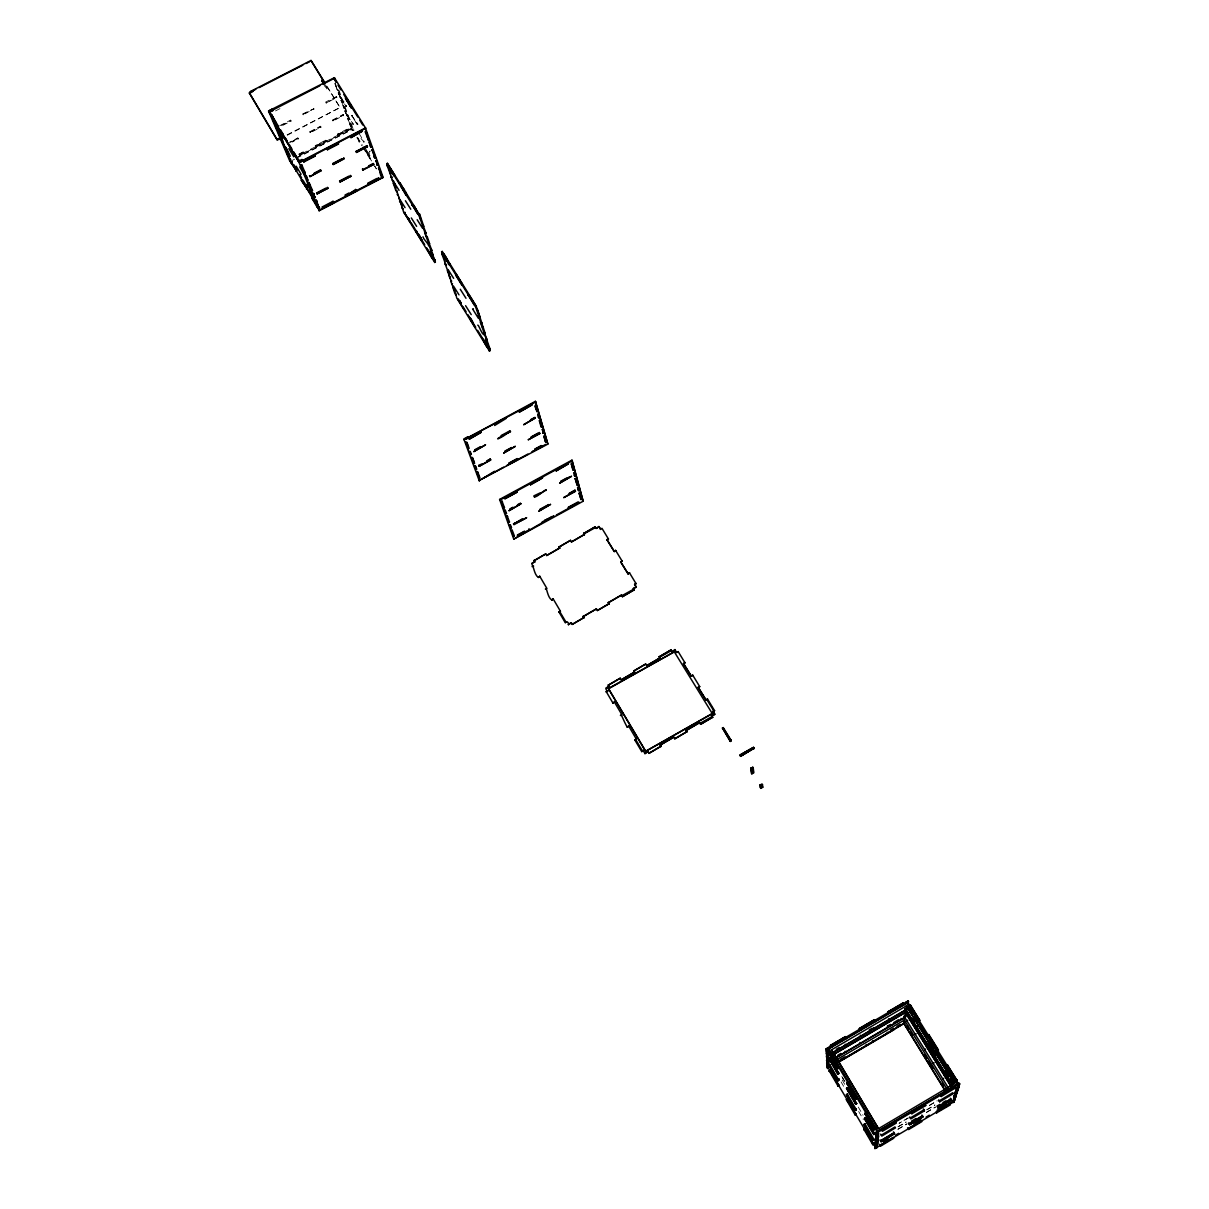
<?xml version="1.0" encoding="UTF-8"?>
<svg xmlns="http://www.w3.org/2000/svg" width="1209" height="1209" viewBox="0 0 1209 1209"><rect width="100%" height="100%" fill="white"/><g stroke="black" fill="none" stroke-linecap="round" stroke-linejoin="round"><path stroke-width="0.75" stroke-dasharray="5 3.75" d="M897.985 1129.176L907.037 1123.811M926.442 1112.325L935.464 1106.991M897.955 1129.312L907.007 1123.962M926.411 1112.476L935.418 1107.142M929.494 1105.298L937.141 1100.779M929.464 1105.449L937.096 1100.931M898.091 1126.712L906.1 1121.982M926.895 1109.681L934.889 1104.935M898.075 1126.864L906.07 1122.133M926.865 1109.832L934.859 1105.086M299.651 155.553L351.547 128.698L352.816 130.753L353.315 129.983M357.758 138.582C359.814 136.798 356.746 142.239 361.612 144.823M363.667 142.36C365.133 142.012 359.859 138.657 359.33 135.348M370.014 155.598C368.277 158.847 371.284 151.79 366.569 150.037M340.893 100.287L342.207 100.982L340.893 100.287L343.855 108.039L341.558 99.939M287.137 134.819L340.077 107.495L326.506 85.537M287.319 135.242L340.077 107.495M346.106 106.558L346.62 105.757L346.106 106.558L340.908 98.171L341.422 97.37M344.897 111.213L346.197 111.908L344.897 111.213L346.515 115.308L345.547 110.88M287.137 143.448L297.822 137.932L298.321 138.899L292.215 142.058M309.821 131.736L320.491 126.235L320.974 127.202L310.32 132.703L309.821 131.736L310.32 132.703M332.46 120.054L343.084 114.553L343.568 115.52L332.943 121.006L332.46 120.054L332.943 121.006M290.372 142.314L298.003 138.37L290.508 142.405M310.003 132.174L320.657 126.673M332.626 120.492L343.25 115.006M310.139 132.265L320.793 126.749M332.777 120.568L343.401 115.082M347.346 115.777L353.315 124.195L347.346 115.777L348.177 115.883M351.819 115.58L357.909 124.164L357.229 124.512L351.819 115.58L357.229 124.512M347.527 118.437L348.827 119.132L347.527 118.437L350.429 125.993L348.192 118.104M351.985 116.034L352.499 115.233M298.85 154.087L303.368 151.745L304.169 153.211L303.368 151.745M315.247 145.609L316.033 147.075L315.247 145.609L325.78 140.153L326.566 141.619L325.78 140.153M337.613 134.033L338.414 135.499L337.613 134.033L348.132 128.592L348.766 129.62M357.078 124.059L357.909 124.164M299.016 154.525L303.55 152.183M315.413 146.032L325.946 140.592M337.779 134.456L348.283 129.031L348.917 130.058L348.132 128.592M299.152 154.616L303.686 152.274M315.549 146.123L326.098 140.667M337.931 134.547L348.449 129.106M303.867 152.697L299.333 155.039L351.381 128.26L352.816 130.753M315.73 146.561L326.264 141.105M338.097 134.985L348.6 129.544M296.341 157.623L353.179 128.895L296.235 158.364M291.324 160.903L294.603 159.21M352.65 130.315L354.131 130.073M275.516 110.911L280.201 108.508M326.778 88.922C328.153 88.423 324.103 87.154 323.695 83.92M335.286 82.771L337.115 89.587L334.062 81.638M337.779 89.239L337.432 90.116L336.782 89.058M338.172 92.866L339.487 93.561L338.172 92.866L339.835 97.052L338.852 92.519M279.717 125.721L290.553 120.144L291.052 121.112L281.773 125.902M302.718 113.873L313.841 108.825L303.217 114.855L302.718 113.873L303.217 114.855M326.158 103.022L325.659 102.04L336.434 96.493L336.933 97.476L326.158 103.022L336.752 97.022M281.455 125.373L290.87 120.673M302.9 114.326L313.841 108.825M340.908 98.171L344.882 102.961M340.742 97.717L345.94 106.105M359.133 133.595L364.332 142.012M365.859 149.07L370.166 156.037M326.672 85.99L340.243 107.933M365.904 150.369L369.349 155.946M324.465 83.784L327.427 88.589M357.456 137.221L362.398 145.231M363.395 146.833L372.281 161.235M365.254 150.717L371.601 161.009M374.518 165.739L376.256 168.55M356.806 137.569L361.748 145.564M362.73 147.166L371.616 161.568M374.669 166.162L376.407 168.973M844.91 1081.692L841.147 1075.36L844.91 1081.859M842.189 1079.969L845.031 1084.911M858.314 1107.096L863.045 1115.227M841.116 1081.949L844.819 1088.342M858.677 1111.494L863.347 1119.534M290.553 120.144L291.052 121.112M297.822 137.932L298.321 138.899M313.524 108.296L314.023 109.278M320.491 126.235L320.974 127.202M336.434 96.493L336.933 97.476M343.084 114.553L343.568 115.52M335.8 85.658L351.864 129.575M352.65 124.542L353.315 124.195M338.973 90.297L353.179 128.895M338.112 89.768L352.514 129.227M908.231 1117.887L899.012 1123.327L908.201 1118.038M370.06 151.08L369.546 151.866L370.06 151.08M344.202 107.178L344.172 108.553L344.202 107.178M346.862 114.447L346.832 115.822L346.862 114.447M350.761 125.147L350.746 126.507L350.761 125.147M340.182 96.176L340.167 97.566L340.182 96.176"/><path stroke-width="1.5" d="M845.091 1051.316L845.605 1052.162M845.182 1044.244L845.711 1045.105M845.272 1038.229L834.663 1044.244M845.439 1036.627L845.952 1037.972L845.439 1036.627L830.432 1045.392L830.961 1046.752L830.432 1045.392M845.801 1039.105L844.743 1037.171L831.112 1045.135M846.345 1099.661L847.161 1099.193L846.345 1099.661L855.307 1115.197L856.138 1114.32L847.161 1099.193M846.436 1094.976L847.282 1094.069L856.365 1109.802L855.534 1110.285L846.436 1094.976L847.282 1094.069M846.557 1088.599L847.418 1087.677L856.652 1103.666L855.806 1104.165L846.557 1088.599L847.418 1087.677M846.663 1083.173L847.539 1082.236L856.909 1098.437L856.048 1098.936L846.663 1083.173L847.539 1082.236M846.844 1095.535L847.69 1095.052M847.962 1083.083L847.086 1083.748L848.809 1082.735M855.398 1103.167L856.244 1102.82M855.307 1115.197L856.138 1114.32M855.534 1110.285L846.451 1094.568M855.806 1104.165L846.572 1088.176M856.048 1098.936L846.678 1082.735M859.387 1028.466L859.901 1029.826L859.387 1028.466L874.334 1019.716L874.832 1021.091L874.334 1019.716M856.501 1097.424L855.624 1098.089L857.347 1097.077M860.067 1028.209L873.654 1020.26L874.696 1022.194M856.365 1109.802L855.549 1109.892M860.445 1043.473L859.931 1042.445M860.808 1036.279L860.294 1035.236M861.11 1030.144L860.596 1029.086M863.74 1129.01L864.571 1128.526L863.74 1129.01L872.807 1144.711L873.669 1143.88L864.571 1128.526M864.057 1124.657L864.919 1123.796L874.122 1139.709L873.276 1140.193L864.057 1124.657L864.919 1123.796M864.495 1118.763L865.372 1117.872L874.727 1134.042L873.88 1134.556L864.495 1118.763L865.372 1117.872M864.858 1113.746L865.75 1112.824L875.24 1129.221L874.379 1129.735L864.858 1113.746L865.75 1112.824M864.495 1125.111L865.327 1124.763M864.919 1119.368L865.78 1118.854M866.173 1113.685L865.296 1114.35L867.034 1113.323M872.626 1040.783L873.14 1041.629M873.669 1027.574L874.198 1028.436M874.183 1021.137L873.639 1020.456M872.868 1139.377L873.714 1138.878M873.457 1133.71L874.319 1133.211M872.807 1144.711L873.669 1143.88M873.276 1140.193L864.087 1124.294M873.88 1134.556L864.526 1118.37M874.379 1129.735L864.888 1113.338M873.23 1143.412L872.414 1143.774L874.062 1142.928M874.848 1128.224L873.956 1128.889L875.694 1127.861M874.122 1139.709L873.321 1139.845M888.252 1011.585L888.736 1012.961L888.252 1011.585L903.153 1002.865L903.622 1004.256L903.153 1002.865M889.431 1012.401L888.917 1011.344L889.96 1013.278M876.177 1132.108L874.968 1148.55L954.067 1101.701L959.719 1083.929L959.16 1083.037L876.177 1132.108L874.968 1148.55M887.21 1032.244L887.723 1033.075M888.721 1018.779L889.235 1019.625M888.403 1027.106L887.905 1026.078M876.661 1134.949L877.054 1131.594L827.893 1049.034L828.422 1068.167L874.319 1145.573M877.25 1147.507L876.993 1144.47L877.25 1147.507L875.905 1147.129L876.147 1144.953L877.643 1144.228L877.25 1142.233L877.643 1144.228M876.419 1148.006L875.875 1141.84L876.812 1144.711L876.404 1142.732L877.915 1141.976L878.187 1139.739L877.114 1137.941M877.915 1131.08L828.739 1048.535L827.923 1050.289M878.52 1128.662L831.505 1049.654L878.52 1128.662L954.505 1083.596L906.297 1005.903L831.505 1049.835M876.268 1138.455L877.069 1142.475L876.011 1140.691M877.386 1135.629L878.459 1137.427L877.477 1139.074L876.525 1136.128L878.066 1135.342L878.339 1133.014L877.477 1133.528L877.749 1136.762L876.933 1132.621L877.794 1132.108L878.611 1136.248L876.933 1138.183L877.93 1136.536M877.386 1141.084L877.658 1138.848L876.54 1141.583L877.915 1141.976M880.016 1139.936L881.074 1141.719L894.494 1133.77L893.466 1131.851M881.331 1129.463L882.419 1131.292L896.292 1123.101L895.189 1121.272M879.986 1145.21L893.224 1137.367L893.753 1138.228L880.484 1146.223L879.457 1144.334M881.27 1135.191L894.947 1126.954L895.491 1127.861L881.799 1136.082L880.741 1134.148M881.074 1141.719L894.524 1133.619M902.987 1004.286L902.458 1003.425L903.501 1005.359M900.675 1025.489L900.191 1024.476L896.957 1026.365M901.521 1019.414L901.037 1018.386M904.181 1017.358L904.408 1015.847L905.737 1016.21M905.299 1009.636L905.526 1008.094L906.901 1008.457M904.211 1020.139L836.583 1059.749M950.818 1086.03L905.345 1012.356L833.213 1054.58M906.297 1005.903L954.505 1083.596M903.848 1023.963L904.483 1019.731M905.601 1012.084L904.695 1018.19L903.667 1016.512M952.42 1084.881L905.934 1009.863L907.143 1006.84L906.674 1010.014M904.664 1023.479L904.846 1022.209L903.531 1021.847M905.632 1016.965L906.206 1013.127M907.596 1004.467L908.125 1000.916L826.185 1048.792L826.291 1051.936L828.044 1054.611L828.89 1054.112M905.964 1026.925L907.611 1025.791M906.886 1020.864L907.732 1020.2M908.05 1013.293L908.911 1012.613M906.765 1026.441L908.639 1029.237M910.271 1005.314L909.425 1005.812L910.271 1005.314L919.414 1019.565M910.725 1005.843L909.032 1006.84L912.871 1013.021M893.965 1132.878L880.545 1140.828L893.965 1132.878L894.494 1133.77M895.748 1122.179L881.875 1130.385L884.958 1128.556M915.258 1034.39L916.105 1033.725M916.558 1027.03L917.435 1026.35M919.777 1020.623L910.347 1004.8M907.551 1127.816L908.594 1129.569L921.832 1121.604L920.774 1119.866L915.5 1122.995M910.755 1112.068L911.888 1113.731L925.716 1105.555L924.568 1103.893M908.095 1128.556L921.273 1120.879M910.271 1118.023L923.918 1109.817L924.432 1110.859L910.815 1118.914L909.757 1116.98M911.314 1112.975L925.157 1104.648L911.314 1112.975L911.888 1113.731M923.555 1055.427L924.401 1054.777M924.734 1049.729L925.595 1049.064M926.215 1042.596L927.091 1041.916M927.499 1036.34L920.608 1025.489M909.606 1124.687L922.996 1116.768L909.576 1124.838L908.548 1122.919M928.708 1034.98L927.847 1035.478L928.708 1034.98L938.35 1050.485L937.489 1050.999L938.456 1050.016L928.799 1034.481M931.912 1068.968L932.774 1068.333L930.915 1065.31M933.212 1063.452L934.089 1062.787M934.844 1056.53L935.736 1055.865M937.081 1050.137L936.234 1050.636L940.209 1057.044M924.432 1110.859L923.374 1108.925M925.716 1105.555L925.127 1104.799M941.388 1084.322L942.249 1083.672M942.824 1078.987L943.7 1078.337M944.637 1072.323L945.514 1071.642L948.445 1076.358M941.751 1083.279L943.73 1085.894M947.403 1065.053L957.18 1080.801L947.403 1065.053L946.541 1065.552L947.524 1064.6M940.088 1094.719L941.191 1096.533L940.693 1095.46L954.46 1087.314L940.647 1095.626M937.504 1106.976L950.848 1099.087L937.504 1106.976L938.003 1108.003L951.392 1099.948L938.003 1108.003M939.181 1100.915L952.798 1092.724L953.342 1093.616L939.725 1101.807L939.227 1100.764M949.775 1105.177L948.763 1103.288L949.775 1105.177L936.658 1112.824M939.725 1101.807L938.668 1099.873M955.05 1080.952L956.818 1079.773L955.911 1080.453M953.856 1086.589L954.959 1088.387L954.415 1087.48M949.246 1104.316L936.129 1111.948L936.612 1112.96M955.004 1091.863L955.155 1094.024M957.286 1084.549L906.538 1001.944L905.692 1002.442M956.259 1087.873L957.785 1090.503L955.548 1092.74L954.747 1095.294L955.714 1096.971L952.768 1101.595L954.369 1098.649M955.17 1096.11L953.946 1097.848L956.138 1095.671L956.379 1090.11L958.208 1089.158L959.054 1086.513L957.936 1084.715M956.803 1088.765L958.495 1085.606L957.664 1088.266L955.835 1089.218L957.362 1091.803M953.538 1100.84L958.601 1084.805M954.747 1095.294L957.785 1090.503M957.226 1089.611L955.971 1091.41M952.239 1100.734L953.296 1102.472L954.914 1099.51L953.795 1095.717L955.322 1098.225M954.49 1098.724L955.714 1096.971M955.291 1096.17L956.939 1093.132M957.362 1089.657L959.054 1086.513M953.296 1102.472L954.914 1099.51M877.341 1140.238L878.187 1139.739M911.526 1121.166L915.984 1118.521M936.96 1106.099L939.937 1104.346M942.899 1102.593L945.861 1100.84M876.283 1143.835L877.114 1143.336M876.933 1143.623L877.779 1143.125M876.676 1145.845L877.507 1145.346M883.87 1141.719L888.283 1139.105M937.066 1110.225L947.297 1104.165M895.446 1135.236L898.68 1133.317M926.094 1117.086L929.328 1115.182M948.672 1103.711L951.906 1101.807M875.905 1147.129L876.737 1146.631M874.424 1129.357L875.286 1128.843M956.455 1080.861L957.316 1080.362M879.034 1130.687L957.347 1084.382L906.916 1003.183L828.754 1048.898M873.911 1134.178L874.772 1133.664M876.721 1133.014L959.719 1083.929M888.041 1126.743L891.124 1124.914M941.191 1096.533L955.019 1088.221M878.021 1134.45L878.883 1133.936M877.613 1137.941L878.459 1137.427M838.865 1085.168L838.049 1086.06L838.865 1085.168L830.009 1070.237L829.193 1071.144L830.009 1070.237M856.063 1098.528L856.924 1098.014M855.836 1103.757L856.682 1103.258M828.709 1052.571L829.57 1052.072L838.834 1068.076L837.973 1068.575L828.709 1052.571L837.973 1068.575M828.845 1052.646L827.999 1053.145L826.956 1051.407M828.724 1053.039L829.57 1052.072M828.921 1055.517L828.074 1056.001L827.047 1054.278L827.893 1053.78M836.235 1049.306L839.212 1047.568M869.226 1030.008L872.203 1028.255M827.923 1055.23L827.183 1058.479L828.195 1060.202L829.026 1059.719M832.26 1052.797L905.949 1009.666M833.757 1052.102L905.934 1009.863M828.951 1056.953L828.12 1057.437L826.321 1053.115L826.896 1055.669M833.228 1054.762L905.314 1012.553M828.86 1058.389L829.706 1057.905L838.85 1073.26L838.003 1074.197L828.86 1058.389L838.003 1074.197M828.875 1058.842L829.706 1057.905M905.148 1015.137L905.979 1014.653M837.671 1055.351L840.905 1053.447M887.255 1026.305L890.474 1024.431M893.738 1022.648L898.499 1019.731M829.057 1061.124L828.241 1061.608L827.213 1059.9L828.271 1062.953L829.102 1062.469M835.328 1058.011L904.831 1017.298M836.794 1057.331L904.8 1017.494M829.132 1063.86L828.316 1064.343L826.548 1060.142L827.107 1062.635M829.042 1065.25L829.873 1064.766L838.85 1080.302L838.018 1080.786L829.042 1065.25L838.018 1080.786M829.057 1065.688L829.873 1064.766M840.119 1059.658L845.015 1056.802M890.474 1030.159L893.708 1028.27M837.369 1062.424L903.939 1023.403L945.196 1090.261M837.369 1062.59L903.909 1023.585L945.03 1090.684M827.606 1068.635L826.503 1048.656L827.107 1067.804L828.422 1068.167M838.97 1061.986L894.116 1029.66M837.973 1068.136L838.834 1068.076M919.021 1020.608L919.868 1020.109M838.003 1073.758L838.85 1073.26M839.273 1078.836L837.61 1079.969L838.441 1079.486M838.018 1080.362L838.85 1080.302M888.887 1011.54L902.428 1003.621M831.943 1044.984L845.423 1037.11M859.372 1028.95L874.303 1020.215M888.192 1012.084L903.078 1003.379M830.946 1046.269L845.952 1037.503M859.916 1029.327L874.878 1020.592M888.781 1012.447L903.697 1003.727M863.604 1027.318L866.626 1025.549M898.483 1006.931L901.491 1005.163M826.805 1052.812L826.714 1049.669L908.669 1001.793L908.125 1000.916M827.848 1052.374L827.047 1054.278M760.023 785.079L762.018 783.946L762.486 784.686L762.773 787.24L760.778 788.374L760.023 785.079L760.778 788.374M760.657 784.943L761.897 785.245L762.138 787.376L760.899 787.074L761.368 787.815L760.657 784.943L760.899 787.074M760.476 785.82L762.486 784.686M761.111 785.684L761.897 785.245M760.31 787.633L762.32 786.5L762.773 787.24M740.739 754.779L741.223 755.776L753.403 748.613L752.95 747.872L740.739 754.779L752.95 747.872M740.649 756.35L753.978 748.039L753.524 747.313L740.089 754.9L740.649 756.35L740.089 754.9M750.744 768.365L752.754 767.231L753.222 767.957L753.812 772.747L751.817 773.866L750.744 768.365L751.817 773.866M751.394 768.229L752.618 768.531L752.406 773.307L751.394 768.229L752.406 773.307M751.212 769.105L753.222 767.957M751.847 768.969L752.618 768.531M751.953 772.566L752.164 767.791M751.363 773.14L753.358 772.007L752.754 767.231M722.483 728.03L723.239 727.606L731.067 740.286L730.417 741.449L722.483 728.03L730.417 741.449M722.589 728.77L723.239 727.606M730.312 740.724L731.067 740.286M740.195 755.61L753.978 748.039M753.403 748.613L741.223 755.776M634.816 739.817L636.342 738.956L634.906 740.089L641.737 751.605L643.188 750.472L641.737 751.605M707.522 699.044L706.056 700.177L707.522 699.044L714.579 710.68L713.068 711.542L714.836 714.383L711.814 716.091L714.791 714.096L713.023 711.24L714.579 710.68M645.636 751.333L712.388 713.522L645.636 751.333L608.384 688.51L674.29 651.802L712.433 713.809M647.948 751.65C640.604 757.197 648.885 748.688 648.885 753.373L661.006 746.24L648.885 753.373M673.836 737.112L660.205 745.076L673.836 737.112L674.758 738.82L686.863 731.717L674.758 738.82M699.633 722.604L686.047 730.568L699.633 722.604L700.57 724.327L712.645 717.224L700.57 724.327M700.071 723.33L712.192 716.514M620.429 715.547C621.078 712.509 623.421 720.76 627.259 727.213L628.695 726.08L627.259 727.213M692.727 675.136L691.291 676.269L692.727 675.136L699.724 686.636L698.213 687.483L706.056 700.177M698.213 687.483L699.724 686.636M620.247 678.189L608.323 685.171L620.247 678.189L621.154 679.881L634.574 672.068L621.154 679.881M645.712 664.013L633.803 670.98L645.712 664.013L646.619 665.691L660.008 657.908L646.619 665.691M671.101 649.868L659.222 656.819L671.101 649.868L672.008 651.56L674.939 649.581C674.38 654.492 680.576 650.684 676.647 652.346M659.585 657.212L671.524 650.563M606.057 687.951C614.066 684.611 601.689 687.966 607.81 691.034L606.298 691.88L607.81 691.034M608.475 688.798L674.29 651.802M614.384 701.991L612.963 703.109L614.384 701.991L622.031 714.987M683.538 663.726L684.974 662.592L683.538 663.726L691.291 676.269M571.283 622.771C564.165 628.091 572.265 619.975 572.189 624.433L583.932 617.572L572.189 624.433M596.43 608.883L583.222 616.545L596.43 608.883L597.337 610.545L609.064 603.714L597.337 610.545M621.502 595.04L608.323 602.687L621.502 595.04L622.408 596.702L634.105 589.871L622.408 596.702M633.274 588.541L636.221 586.909L634.574 584.249L636.04 583.433L634.649 584.582L636.297 587.242L633.274 588.541L634.181 590.204M621.91 595.705L633.697 589.206M553.163 598.878L551.803 600.012L553.163 598.878L560.432 611.24L558.951 612.056L560.432 611.24M620.746 562.064L622.121 560.931L620.746 562.064L628.091 573.943L629.481 572.809L628.091 573.943M566.719 621.698C563.016 624.056 569.182 619.673 568.426 624.721M532.066 566.598C533.607 563.938 533.819 574.804 538.428 577.449L539.773 576.315L538.428 577.449M598.999 526.867L596.113 528.454L598.923 526.519L600.601 529.451L601.961 528.318L608.459 539.033L607.009 539.834L614.263 551.576L615.638 550.427L614.263 551.576M607.009 539.834L608.459 539.033M545.38 589.04C546.906 586.335 547.193 597.382 551.803 600.012M556.336 515.004L566.25 509.593M579.459 502.385L567.112 509.185L578.552 502.536L568.366 507.644M513.749 539.093L583.161 501.221L571.978 460.145L499.604 499.438L513.749 539.093L553.994 515.926L542.131 521.956M545.788 553.888L534.227 560.598L545.788 553.888L546.68 555.52L559.691 548.009L546.68 555.52M570.542 540.332L558.996 547.042L570.542 540.332L571.434 541.964L584.4 534.469L571.434 541.964M595.221 526.822L583.705 533.517L595.221 526.822L596.113 528.454M584.007 533.819L595.614 527.472M531.975 563.182C539.788 560.069 527.804 563.152 533.637 566.129M573.202 470.256L571.6 464.271L572.341 463.863L573.958 469.863L572.794 469.606L573.55 469.213L571.933 463.198M503.685 508.052L504.44 507.644L502.007 501.176L501.251 501.584L503.685 508.052L503.292 507.387L504.44 507.644M504.334 510.349L505.483 510.606L506.48 513.447L505.74 513.855L504.334 510.349L505.09 509.941M510.032 508.838L513.024 507.221M517.497 504.788L520.474 503.171M560.644 481.318L566.583 478.099M510.153 509.201L513.145 507.584M517.618 505.15L520.595 503.518M539.955 493L533.894 495.871L534.408 496.884C537.355 497.519 546.619 487.559 546.302 490.416M560.749 481.696L569.651 476.845M546.196 490.053L534.408 496.884M574.411 475.636L575.56 475.878L574.411 475.636L573.625 472.674M506.375 516.122L507.508 516.379L506.375 516.122L508.747 522.394L509.473 522.001L507.115 515.714M575.227 478.658L576.376 478.915L577.932 484.733L577.192 485.126L575.227 478.658L577.192 485.126M508.354 521.744L509.473 522.001M576.799 484.477L577.524 484.084L575.968 478.265M577.6 487.454L578.718 487.711L578.763 490.975L577.6 487.454L578.37 490.325L578.325 487.061M522.379 519.296L513.553 524.086L522.258 518.948M539.864 509.352L548.659 504.561M569.137 493.408L574.985 490.219L575.484 491.217L563.787 497.579L575.484 491.217M539.985 509.699L548.765 504.909M569.243 493.756L574.985 490.219M513.946 524.736C538.7 510.47 520.958 521.986 513.432 523.739M510.727 528.046L511.452 527.638L510.485 524.872L509.367 524.615L510.727 528.046L510.334 527.396L511.452 527.638M579.156 493.272L580.275 493.514L581.786 499.166L581.061 499.559L579.156 493.272L581.061 499.559M580.668 498.924L581.393 498.531L579.882 492.864M513.644 536.328L514.369 535.935L512.072 529.829L511.331 530.222L513.251 535.678L514.369 535.935M517.361 535.058L524.63 531.099M544.927 520.021L548.206 519.084M568.26 507.296L578.159 501.886M517.482 535.391L524.117 531.779M545.44 520.142L552.06 516.53M503.473 467.278L479.021 480.517L547.873 444.081L535.406 401.312L464.06 439.744L535.814 401.947M506.737 465.51L527.925 454.055M545.863 444.353L532.005 451.818L543.385 445.668M572.386 460.795L499.997 500.103L499.604 499.438M506.027 497.262L509.049 495.614M512.072 493.982L516.485 491.141L517.014 492.184L504.924 498.743L517.014 492.184M530.177 484.144C546.423 474.91 546.695 475.908 530.585 484.809L530.071 483.766L530.585 484.809M557.273 469.44L563.273 466.175M530.464 484.431L542.524 477.887M468.382 448.705L469.122 448.297L466.916 442.252L465.782 442.01L468.382 448.705L467.082 443.114M537.657 411.362L536.917 411.755L535.119 405.514L535.859 405.106L537.264 410.728M539.456 417.634L538.337 417.407L538.186 413.931L538.73 418.027L539.456 417.634L538.186 413.931M469.515 451.803L470.256 451.395L471.344 454.388L470.225 454.146L471.344 454.388M474.805 449.778L480.683 446.605M501.251 435.512L510.062 430.767C502.778 438.353 486.078 444.081 510.44 431.401M530.555 419.704L534.937 417.347M474.941 450.156L480.819 446.982M501.372 435.89L510.561 431.779M530.66 420.097L535.058 417.725M540.997 426.626L539.244 420.551L539.97 420.158L541.375 427.245L542.1 426.868L539.97 420.158M471.722 457.833L472.462 457.44L474.608 463.319L473.883 463.712L471.344 457.198M541.889 429.724L542.992 429.966L543.854 432.958L543.128 433.336L542.705 431.855M542.992 429.966L543.128 433.336M486.94 460.825L490.249 459.027L490.763 460.024L479.172 466.296L478.658 465.299L482.104 463.878M504.924 451.108L511.543 447.526M531.129 436.948L537.718 433.396M487.061 461.188L490.249 459.027M505.045 451.471L511.649 447.904M531.235 437.326L539.365 432.505L539.849 433.502L528.318 439.728L539.849 433.502M490.627 459.662L479.172 466.296M475.333 465.692L476.029 469.606L476.754 469.213L475.696 466.326L474.593 466.085L476.029 469.606M542.75 432.716L543.854 432.958M544.352 435.391L546.423 441.905L545.712 442.298L544.02 436.404L544.73 436.011M477.464 471.555L479.202 478.28L479.928 477.887L477.842 472.19L476.754 471.948L479.202 478.28M545.712 442.298L546.423 441.905M508.687 463.198L517.256 458.559M534.771 449.083L541.284 445.562M509.004 463.44L517.165 459.027M534.877 449.446L541.39 445.925M479.399 481.137L463.788 438.973L467.52 436.963L468.17 438.368L467.52 436.963M465.42 438.55L466.689 439.169L465.797 439.199M468.956 438.474L480.865 432.066M494.632 425.492L506.133 418.45M522.424 409.67C554.75 392.411 494.813 425.885 531.597 405.136M482.285 327.05L482.996 326.672L481.197 322.138L480.487 322.516L484.31 333.503L485.021 333.125L482.996 326.672M485.308 335.225L487.046 339.593L486.335 339.971L484.28 331.931L485.021 333.125M481.877 338.188C482.587 337.175 485.232 345.683 487.771 347.905L488.466 347.542M486.32 338.414L490.038 349.114L489.328 349.477L485.61 338.792L487.046 339.593M489.313 347.935L489.464 351.033L489.313 347.935L490.038 349.114M468.2 295.132L474.276 305.136L475.001 304.759L468.911 294.754L468.336 295.555L468.911 294.754M476.104 305.892L479.852 316.667L479.127 317.045L475.379 306.285L476.104 305.892L442.237 251.427L442.524 254.827L442.237 251.427M473.414 308.915L472.568 308.884L478.462 318.39M470.543 318.526L469.727 318.496L475.439 327.73M477.389 309.428L481.938 323.317L481.227 323.71L478.386 315.851L479.852 316.667M477.736 325.13C478.341 323.906 481.711 333.896 483.555 334.545M447.451 270.846L448.871 271.617L447.451 270.846L451.471 282.045L451.456 280.533M449.642 277.496L448.69 272.131M455.657 274.957L456.367 274.579L462.397 284.463L461.672 284.84L455.793 275.38L456.367 274.579M450.353 278.644L450.337 277.133M455.234 292.034L451.834 284.175L452.529 283.813M462.261 284.039L461.672 284.84M455.778 295.147L455.763 293.651L456.7 297.958L489.464 351.033M458.528 299.061L457.712 299.031L463.349 308.159M428.122 242.737L429.512 243.493L428.122 242.737L431.114 250.656L431.794 250.293L428.802 242.359M428.5 245.729C430.208 245.684 422.666 238.43 422.969 236.798M427.487 250.097C428.182 249.175 430.57 257.094 433.109 259.376L433.789 259.028M432.248 252.605L434.484 260.676L431.099 249.175L431.794 250.293M448.161 271.995L445.199 264L446.62 264.786L445.925 265.164L441.799 253.663L442.509 253.285L444.202 258.424M433.653 258.605L433.109 259.376M434.469 259.194L434.756 262.429L434.469 259.194L435.164 260.313M443.975 254.631L443.265 255.008L449.219 264.786C447.617 257.109 436.948 244.475 449.929 264.408M444.776 261.673L444.761 260.131M449.793 263.985L449.219 264.786M418.48 213.6C418.435 216.502 415.004 205.424 412.828 204.517L412.284 205.334L412.828 204.517M419.463 213.645L423.694 226.189L422.984 226.551L418.888 215.368L419.599 215.006L400.164 183.133L399.922 184.841L386.774 163.683L387.469 163.321L400.617 184.478L400.164 183.133M404.501 212.875L405.166 212.512L404.501 212.875L410.017 221.972L408.899 218.723M419.931 218.451L419.599 215.006M420.641 219.585L420.641 218.073M422.984 225.055L426.036 233.186L425.341 233.564L422.289 225.418L423.694 226.189M416.742 231.448L416.077 231.796L416.606 231.025M428.817 243.855L424.646 232.43L426.036 233.186M425.825 235.951L425.341 232.052M426.535 237.085L426.52 235.589M415.926 231.387L421.503 240.576L422.032 239.805M394.814 184.433L393.454 183.692L394.814 184.433L393.983 182.03M401.872 186.277C399.62 184.705 405.423 190.145 404.501 190.312M396.552 191.747L396.567 190.297L403.61 211.968L434.756 262.429M405.756 192.125L405.514 193.833L418.888 215.368M406.511 194.347C409.443 201.087 392.426 171.391 405.967 195.163M399 198.744L399 197.294M401.917 207.948L403.247 208.673L402.582 209.021M403.61 211.968L409.141 219.494M375.168 157.2L374.503 157.563L372.659 150.128L375.5 157.744L374.17 157.019M311.801 190.856L312.481 190.508L309.292 183.043L308.612 183.405L311.801 190.856L311.166 189.783M312.632 193.319L313.947 194.044L312.632 193.319L314.688 197.808L313.63 193.5L314.688 197.808M376.12 161.704L376.135 160.283L377.359 165.195L376.467 160.827L377.027 164.666L377.707 164.318M325.871 188.12L316.592 192.941L317.09 193.908L327.911 188.287L327.412 187.319M348.827 176.166L339.578 180.987L340.077 181.954L350.867 176.333L339.744 181.41M368.654 165.86L373.279 163.457L373.762 164.424L362.987 170.031L362.504 169.064L362.987 170.031M316.773 193.364L327.911 188.287M368.821 166.298L373.43 163.895M327.745 187.848L317.09 193.908M350.701 175.91L340.077 181.954M362.836 169.592L373.762 164.424M317.891 206.905C317.952 202.644 309.685 198.442 313.312 197.581L315.005 200.437M378.629 168.776L378.644 167.356L381.092 175.653L378.976 167.885L381.424 174.776M394.134 184.796L390.96 176.544L392.336 177.285L391.64 177.647L387.197 165.739L387.893 165.376L389.872 171.104M387.197 165.739L388.573 166.479L387.469 163.321M389.162 166.434L388.467 166.797L394.149 176.136L394.678 175.32L389.162 166.434L388.618 167.25M318.39 206.135L317.211 207.253L318.556 206.558M318.934 208.039L316.486 200.422L319.161 210.774L383.147 177.421L365.39 127.776M322.335 206.89L333.034 201.314L333.85 202.81L323.151 208.386L322.335 206.89L322.818 207.842L333.684 202.387L333.034 201.314M349.069 192.956L345.064 195.042L345.865 196.538L356.549 190.977L355.733 189.481L350.716 192.79M376.86 178.479L367.732 183.239L368.533 184.72L379.188 179.174L378.704 178.222L368.05 183.768L368.533 184.72M322.652 207.434L333.352 201.843M356.066 190.009L345.547 196.009L356.383 190.554M389.691 172.887L391.066 173.628L390.371 173.99M368.216 184.191L379.037 178.751L378.372 177.678M320.173 209.535L373.203 181.894M376.528 180.171L383.147 177.421M392.2 180.081L393.56 180.821L392.88 181.184M292.2 162.142L290.885 162.822L292.019 161.704M299.333 160.208L298.819 161.024L293.424 151.82M270.317 111.228L272.69 110.699L271.98 109.248L268.549 111.001L334.379 77.708L365.722 128.32L302.688 160.978L301.978 159.528L298.502 161.326L319.161 210.774M300.603 162.051L301.101 161.25L300.603 162.051L300.089 161.054L302.174 159.981L298.835 161.87L269.063 111.999L319.826 85.763M302.492 160.525L365.556 127.867M303.414 160.963L314.521 155.205L315.035 156.203L303.927 161.961L303.414 160.963L303.927 161.961M334.908 144.657L338.082 143.01L338.58 144.007L327.503 149.75L327.004 148.752L327.503 149.75M351.018 137.569L350.519 136.572L361.899 131.388L351.018 137.569L361.899 131.388M303.61 161.417L314.854 155.765M327.186 149.206L338.414 143.554M365.813 132.778L365.828 131.343L365.148 131.705L368.397 140.048L368.428 138.612M366.176 131.887L368.065 139.519L368.76 139.156M290.704 162.399L296.507 170.847L291.535 162.474M304.472 173.204L305.167 172.857L301.902 165.195L301.207 165.557L305.983 176.846L306.028 175.396M371.359 146.455L370.664 146.818L370.075 142.874L371.012 147.347L365.828 131.343M314.159 173.174L320.43 169.925L320.929 170.907L309.957 176.605L309.459 175.622M342.147 158.651L332.762 163.517L333.261 164.5L344.217 158.817L343.719 157.835M356.504 152.44L356.02 151.457L366.932 145.79L367.43 146.773L356.504 152.44L366.932 145.79M307.146 188.785L301.283 180.247L302.779 179.975M314.34 173.612L320.612 170.363M332.943 163.971L342.313 159.089M320.763 170.469L309.957 176.605M344.036 158.379L333.261 164.5M307.449 180.353L306.345 175.94L307.796 181.652M374.835 158.092L372.327 149.599M301.283 180.247L312.481 196.568M345.487 98.11L346.182 97.763L351.985 107.692L351.305 108.039L345.487 98.11L346.001 99.501M280.397 138.143L277.118 139.836L278.251 138.733L279.385 139.337L278.901 138.4L280.216 137.72L280.7 138.657M282.347 139.791L278.372 132.522L279.672 133.232L276.604 125.963M349.809 105.44L350.323 104.624L349.975 105.908M282.649 140.32L284.674 147.256M285.037 146.38L284.992 147.77L285.339 146.909M286.034 147.468L290.356 156.233M287.168 151.019L285.868 150.309L289.087 157.729M289.692 161.069L290.659 161.25L270.665 114.25L274.05 122.064M322.319 80.142L321.836 80.912L322.319 80.142L324.465 83.784M323.105 84.071L334.561 78.177M269.939 112.105L269.259 112.452L298.88 162.233L299.575 161.87L293.832 152.228M334.878 78.706L334.198 79.053L336.117 82.152L334.379 77.708M278.584 129.771L277.904 130.119L282.951 138.612M277.118 139.836L249.462 93.184L250.762 92.519L250.278 91.582L252.515 91.083M249.462 93.184L252.711 91.521L252.213 90.584L311.015 60.45L324.571 82.408M252.409 91.023L255.764 89.3M259.119 87.577L302.779 65.195M306.134 63.488L309.504 61.765M754.068 748.764L753.524 747.313M390.235 168.368L394.678 175.32M399.469 183.496L406.662 194.8M412.979 204.956L418.631 214.038M456.518 275.002L462.397 284.463M470.044 296.779L475.001 304.759M401.01 186.186L403.806 190.69M338.036 85.25L340.923 89.874M343.809 94.514L345.729 97.612M348.449 101.994L357.849 117.122M359.798 120.28L362.745 124.995M441.527 251.804L475.379 306.285M907.234 1001.4L958.299 1083.536M412.133 204.88L417.921 214.416M910.876 1007.686L914.714 1013.883M916.634 1016.981L918.553 1020.064L917.676 1020.759L914.79 1016.119M929.328 1037.413L936.159 1048.384M955.971 1080.287L947.07 1065.96C948.733 1066.958 941.841 1064.736 942.189 1060.233M441.799 253.663L442.524 254.827M930.386 1041.236L934.285 1047.508M948.143 1069.814L950.123 1073.003M952.087 1076.176L954.067 1079.365M571.6 464.271L571.192 463.606L572.794 469.606M957.075 1085.214L958.193 1087.012M422.289 225.418L422.984 226.551M478.386 315.851L479.127 317.045M957.664 1088.266L958.208 1089.158M367.732 138.975L368.397 140.048M390.96 176.544L391.64 177.647M445.199 264L445.925 265.164M481.197 322.138L481.938 323.317M928.588 1044.153L930.492 1047.221M933.348 1051.815L935.252 1054.883M912.704 1018.719L914.593 1021.771M930.93 1048.112L932.849 1051.21M950.395 1079.501L952.344 1082.644M369.062 142.692L369.727 143.765M371.012 145.926L371.692 146.999M424.646 232.43L425.341 233.564M480.487 322.516L481.227 323.71M905.42 1008.865L952.465 1084.715M370.332 146.274L371.012 147.347M904.77 1008.79L905.828 1010.497M371.647 149.946L372.312 151.019M955.442 1092.649L956.107 1093.631M905.345 1012.356L950.863 1085.863M374.85 156.671L375.5 157.744M484.31 333.503L483.57 332.309L484.613 335.603M955.594 1094.795L956.138 1095.671M397.126 194.226L397.806 195.314M954.43 1095.853L954.974 1096.729M377.374 163.774L378.039 164.847M431.114 250.656L430.419 249.538L431.568 252.968M485.61 338.792L486.335 339.971M904.287 1016.603L948.566 1088.266M953.599 1096.351L954.143 1097.228M376.694 164.122L377.359 165.195M399.544 201.178L400.224 202.251M615.638 550.427L622.212 561.263M629.481 572.809L636.115 583.766M678.128 651.515L685.035 662.895M706.766 699.467L713.778 710.816M544.02 436.404L545.335 441.678M953.538 1099.132L954.082 1100.009M408.748 218.315L410.017 221.972M418.42 233.957L421.125 238.339M459.329 300.18L461.218 303.232M470.422 318.133L472.326 321.201M484.507 340.923L488.345 347.149M904.241 1019.943L946.919 1089.037M419.463 235.831L421.261 238.762M429.225 251.623L431.054 254.585M459.465 300.588L461.339 303.625M471.495 320.068L473.399 323.135M483.66 339.759L486.547 344.429M598.923 526.519L600.51 529.119M606.918 539.486L614.172 551.228M620.67 561.732L628.015 573.625M683.478 663.424L691.231 675.967M698.167 687.196L706.011 699.89M324.737 82.847L311.015 60.45M381.092 174.247L381.757 175.305M411.09 222.652L424.722 244.717M426.671 247.875L435.436 262.066M459.314 300.709L461.233 303.837M463.168 306.95L466.054 311.635M467.989 314.763L475.696 327.246M477.631 330.359L485.338 342.857M487.272 345.97L490.159 350.655M547.873 444.081L535.406 401.312M583.161 501.221L571.978 460.145M676.708 652.648L674.939 649.581M723.345 728.347L731.173 741.011M953.055 1100.25L954.128 1101.973M924.93 1055.457L926.774 1058.434M928.618 1061.426L930.462 1064.404M910.468 1032.214L912.296 1035.176M380.427 174.595L381.092 175.653M950.304 1098.21L951.347 1100.114M321.67 80.474L323.695 83.92M711.753 715.804L712.69 717.511M378.538 178.116L379.188 179.174M356.02 151.457L367.43 146.773M583.615 533.169L584.506 534.816M659.162 656.517L660.069 658.21M350.368 175.365L350.867 176.333M921.938 1115L922.966 1116.904M608.248 602.369L609.14 604.032M685.987 730.281L686.924 731.989M866.143 1044.41L866.657 1045.256M914.185 1123.765L914.699 1124.642M558.906 546.71L559.782 548.342M633.728 670.678L634.649 672.37M583.131 616.227L584.038 617.89M660.144 744.804L661.066 746.527M528.983 528.726L529.482 529.708L517.86 536.04M831.641 1046.027L832.17 1047.085M301.298 161.689L300.965 161.145M270.438 111.288L270.635 111.757M828.407 1047.493L828.921 1048.369M301.57 164.651L302.22 165.739L300.875 164.998M502.007 501.176L502.415 501.841L501.251 501.584M828.256 1048.913L826.88 1048.535L827.394 1049.412M270.892 113.706L278.538 126.552M280.458 129.756L283.329 134.577M285.233 137.796L287.153 141M289.057 144.203L291.928 149.024M271.602 115.157L276.03 122.744M286.941 141.045L282.649 133.836M304.517 171.754L305.167 172.857M878.066 1135.342L878.611 1136.248M826.185 1048.792L826.714 1049.669M273.733 121.535L275.048 122.245L271.98 114.961M277.813 129.031L277.45 129.907L276.816 128.849M307.479 178.902L308.129 179.99M506.48 513.447L505.347 513.205L505.74 513.855M877.794 1137.669L878.323 1138.576M275.939 126.31L275.304 125.252L277.133 129.378M534.121 560.266L535.013 561.913M608.233 684.883L609.155 686.576M308.975 182.499L310.441 188.045M829.722 1058.359L838.85 1073.698M847.403 1088.1L856.652 1103.666M865.342 1118.265L874.727 1134.042M876.404 1137.276L877.477 1139.074M311.846 189.42L312.481 190.508M608.384 688.51L645.561 751.061M281.365 139.609L281.984 140.667M314.718 196.372L315.368 197.46M316.169 199.878L317.589 205.273M539.773 576.315L546.952 588.556M628.695 726.08L636.418 739.243M643.188 750.472L644.971 753.645M559.586 611.331L565.978 622.106M635.586 739.379L642.417 750.91M318.964 206.618L319.599 207.691M293.681 164.5L296.991 170.076L295.842 171.194M299.802 174.821L301.676 177.98M303.444 180.957L307.63 188.015L306.482 189.133M309.519 191.203L312.542 196.417M558.845 611.739L565.344 622.831M606.208 691.578L612.963 703.109M288.785 157.215L290.78 159.618M828.392 1067.003L827.304 1062.651M290.659 161.25L319.508 209.882M249.281 92.745L276.937 139.413M311.967 198.276L317.211 207.253M829.193 1070.721L838.049 1086.06M250.928 91.249L251.412 92.186M250.278 91.582L250.762 92.519M252.213 90.584L252.711 91.521M278.251 138.733L278.735 139.685M285.656 147.438L288.619 154.465M268.549 111.001L290.009 161.583M271.98 109.248L272.69 110.699M293.787 156.822L288.86 148.662M301.086 174.292L296.205 166.207M304.728 175.214L299.741 166.978M311.922 192.548L306.98 184.357M301.978 159.528L302.688 160.978M314.521 155.205L315.035 156.203M320.43 169.925L320.929 170.907M355.733 189.481L356.549 190.977M472.613 458.271L474.23 462.684M469.137 451.153L470.603 454.78M483.434 478.114L494.511 471.283M346.182 97.763L346.681 99.153M381.198 176.726L381.5 177.572M386.774 163.683L387.877 166.842M393.454 183.692L395.887 190.659M393.741 181.939L399.061 190.327M394.134 183.345L395.963 188.559M399.786 199.319L405.045 207.631M400.224 200.815L401.993 205.893M405.393 200.739L410.773 209.217M411.317 217.952L416.637 226.37M417.181 219.751L422.621 228.335M427.23 236.707L429.512 243.493M507.75 464.951L519.175 458.77M448.01 269.486L453.632 278.357M453.466 286.08L459.012 294.875M450.761 280.896L451.834 284.175M452.937 287.546L455.068 294.014M460.281 289.283L465.979 298.26M465.586 305.696L471.223 314.597M535.179 406.436L536.071 409.564M574.819 476.286L574.774 472.931L575.56 475.878M827.53 1053.734L827.561 1055.14M827.606 1056.575L827.681 1059.341M827.727 1060.746L827.772 1062.106M827.802 1063.497L827.878 1066.172M829.132 1053.417L830.855 1052.601M829.45 1066.066L830.281 1065.749M829.586 1071.522L830.417 1071.219M838.411 1067.063L837.565 1067.728L839.273 1066.731M846.753 1100.477L847.569 1099.994L846.753 1100.477M846.98 1089.007L847.826 1088.508L846.98 1089.007M854.899 1114.23L855.73 1113.746L854.899 1114.23M855.126 1109.318L855.957 1108.834L855.126 1109.318M864.148 1129.826L864.964 1129.327L864.148 1129.826M909.077 1123.811L922.467 1115.877L909.077 1123.811M830.13 1058.736L829.283 1059.401L830.13 1058.918M838.426 1072.7L837.58 1073.365L838.426 1072.7M838.457 1084.624L837.641 1085.259L838.457 1084.775M723.632 728.407L722.906 729.118L723.632 728.407M730.75 739.938L730.024 740.649L730.75 739.938M520.883 503.821L509.065 510.666L520.883 503.821M571.434 476.331L559.676 483.147L571.434 476.331M550.518 504.41L538.897 511.15L550.518 504.41M568.094 463.999L556.17 470.906L568.094 463.999M485.474 444.867L473.852 451.577L485.474 444.867M535.33 417.966L523.739 424.661L535.33 417.966M515.215 446.378L503.775 452.997L515.215 446.378M481.122 432.323L469.334 439.124L481.122 432.323M346.515 98.685L345.834 99.047L351.139 107.586L351.819 107.223L346.515 98.685M347.678 100.347L347.149 101.178L347.678 100.347M271.315 111.394L270.801 110.412L271.315 111.394M826.926 1056.832L826.412 1055.971L827.032 1059.87L826.926 1056.832M827.137 1063.754L826.639 1062.892L827.228 1066.686L827.137 1063.754"/></g></svg>
